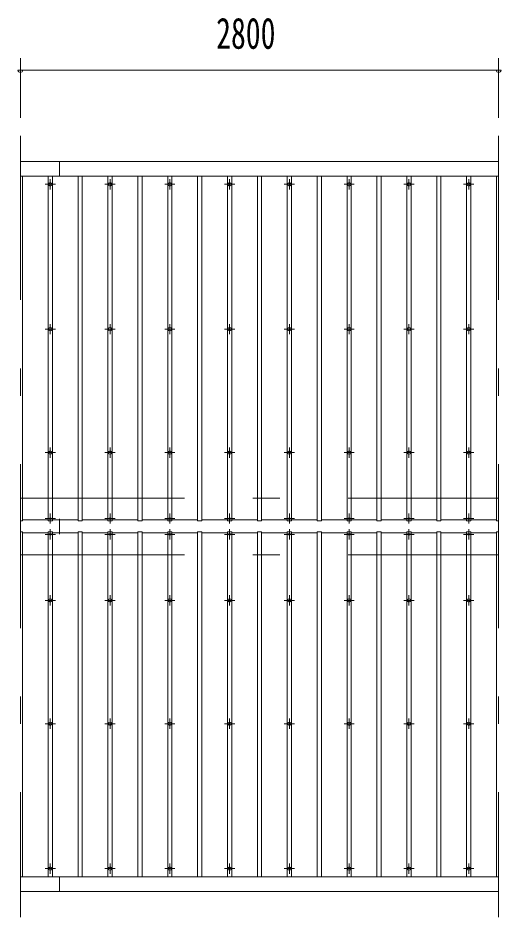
# Model space of a CAD drawing. Units: millimetres, scale not verified. Extents: x -31992 to 32005, y -14700 to 14700.
# Drawn here: x -22130 to -19302, y 8173 to 13433 of the extents above; entities that cross this region are included whole.
import ezdxf
from ezdxf.enums import TextEntityAlignment as Align

# ---------------------------------------------------------------- set-up
doc = ezdxf.new("R2010")
doc.units = ezdxf.units.MM
doc.header["$LTSCALE"] = 80
doc.linetypes.add('USER3', pattern=[24, 12, -5, 2, -5])
for name, color, linetype, lineweight in [('0-2_1-07BOLD', 7, 'Continuous', 18), ('0-3_1-27CENTER', 3, 'USER3', 18), ('0-4_1-47THIN', 4, 'Continuous', 18), ('0-5_1-57DIM', 3, 'Continuous', 18)]:
    doc.layers.add(name, color=color, linetype=linetype, lineweight=lineweight)
doc.styles.add('ＭＳ ゴシック', font='')
doc.styles.get('ＭＳ ゴシック').set_extended_font_data('MS Gothic')

msp = doc.modelspace()

# ---------------------------------------------------------------- linework, layer by layer
at = {"layer": '0-2_1-07BOLD'}
for p, q in [((-22116.16, 12592.54), (-19316.16, 12592.54)), ((-21886.16, 12506.79), (-21886.16, 12592.54)), ((-22116.16, 12506.79), (-19316.16, 12506.79)), ((-21886.16, 10502.54), (-21886.16, 10412.54)), ((-22116.16, 8408.29), (-19316.16, 8408.29)), ((-21886.16, 8408.29), (-21886.16, 8322.54)), ((-22116.16, 8322.54), (-19316.16, 8322.54))]:
    msp.add_line(p, q, dxfattribs=at)
for centre in [(-21941.16, 12459.37), (-21591.16, 12459.37), (-21241.16, 12459.37), (-20891.16, 12459.37), (-20541.16, 12459.37), (-20191.16, 12459.37), (-19841.16, 12459.37), (-19491.16, 12459.37), (-21941.16, 11611.7), (-21591.16, 11611.7), (-21241.16, 11611.7), (-20891.16, 11611.7), (-20541.16, 11611.7), (-20191.16, 11611.7), (-19841.16, 11611.7), (-19491.16, 11611.7), (-21941.16, 10890.04), (-21591.16, 10890.04), (-21241.16, 10890.04), (-20891.16, 10890.04), (-20541.16, 10890.04), (-20191.16, 10890.04), (-19841.16, 10890.04), (-19491.16, 10890.04), (-21941.16, 10025.04), (-21591.16, 10025.04), (-21241.16, 10025.04), (-20891.16, 10025.04), (-20541.16, 10025.04), (-20191.16, 10025.04), (-19841.16, 10025.04), (-19491.16, 10025.04), (-21941.16, 9303.38), (-21591.16, 9303.38), (-21241.16, 9303.38), (-20891.16, 9303.38), (-20541.16, 9303.38), (-20191.16, 9303.38), (-19841.16, 9303.38), (-19491.16, 9303.38), (-21941.16, 8455.72), (-21591.16, 8455.72), (-21241.16, 8455.72), (-20891.16, 8455.72), (-20541.16, 8455.72), (-20191.16, 8455.72), (-19841.16, 8455.72), (-19491.16, 8455.72)]:
    msp.add_circle(centre, 10, dxfattribs=at)
for centre, start, end in [((-21941.16, 10493.51), 46.3961, 133.6039), ((-21941.16, 10514.51), 226.39838, 313.60162), ((-21591.16, 10493.51), 46.3961, 133.6039), ((-21591.16, 10514.51), 226.39838, 313.60162), ((-21241.16, 10493.51), 46.3961, 133.6039), ((-21241.16, 10514.51), 226.39838, 313.60162), ((-20891.16, 10493.51), 46.3961, 133.6039), ((-20891.16, 10514.51), 226.39838, 313.60162), ((-20541.16, 10493.51), 46.3961, 133.6039), ((-20541.16, 10514.51), 226.39838, 313.60162), ((-20191.16, 10493.51), 46.3961, 133.6039), ((-20191.16, 10514.51), 226.39838, 313.60162), ((-19841.16, 10493.51), 46.3961, 133.6039), ((-19841.16, 10514.51), 226.39838, 313.60162), ((-19491.16, 10493.51), 46.3961, 133.6039), ((-19491.16, 10514.51), 226.39838, 313.60162), ((-21941.16, 10400.57), 46.39838, 133.60162), ((-21591.16, 10400.57), 46.39838, 133.60162), ((-21241.16, 10400.57), 46.39838, 133.60162), ((-20891.16, 10400.57), 46.39838, 133.60162), ((-20541.16, 10400.57), 46.39838, 133.60162), ((-20191.16, 10400.57), 46.39838, 133.60162), ((-19841.16, 10400.57), 46.39838, 133.60162), ((-19491.16, 10400.57), 46.39838, 133.60162), ((-21941.16, 10421.57), 226.3961, 313.6039), ((-21591.16, 10421.57), 226.3961, 313.6039), ((-21241.16, 10421.57), 226.3961, 313.6039), ((-20891.16, 10421.57), 226.3961, 313.6039), ((-20541.16, 10421.57), 226.3961, 313.6039), ((-20191.16, 10421.57), 226.3961, 313.6039), ((-19841.16, 10421.57), 226.3961, 313.6039), ((-19491.16, 10421.57), 226.3961, 313.6039)]:
    msp.add_arc(centre, 14.5, start, end, dxfattribs=at)
at = {"layer": '0-3_1-27CENTER'}
for p, q in [((-22116.16, 12742.55), (-22116.16, 8172.54)), ((-19316.16, 12742.55), (-19316.16, 8172.54)), ((-21941.16, 12429.36), (-21941.16, 12489.37)), ((-21591.16, 12429.36), (-21591.16, 12489.37)), ((-21241.16, 12429.36), (-21241.16, 12489.37)), ((-20891.16, 12429.36), (-20891.16, 12489.37)), ((-20541.16, 12429.36), (-20541.16, 12489.37)), ((-20191.16, 12429.36), (-20191.16, 12489.37)), ((-19841.16, 12429.36), (-19841.16, 12489.37)), ((-19491.16, 12429.36), (-19491.16, 12489.37)), ((-21971.16, 12459.37), (-21911.16, 12459.37)), ((-21621.16, 12459.37), (-21561.16, 12459.37)), ((-21271.16, 12459.37), (-21211.16, 12459.37)), ((-20921.16, 12459.37), (-20861.16, 12459.37)), ((-20571.16, 12459.37), (-20511.16, 12459.37)), ((-20221.16, 12459.37), (-20161.16, 12459.37)), ((-19871.16, 12459.37), (-19811.16, 12459.37)), ((-19521.16, 12459.37), (-19461.16, 12459.37)), ((-21941.16, 11581.71), (-21941.16, 11641.71)), ((-21591.16, 11581.71), (-21591.16, 11641.71)), ((-21241.16, 11581.71), (-21241.16, 11641.71)), ((-20891.16, 11581.71), (-20891.16, 11641.71)), ((-20541.16, 11581.71), (-20541.16, 11641.71)), ((-20191.16, 11581.71), (-20191.16, 11641.71)), ((-19841.16, 11581.71), (-19841.16, 11641.71)), ((-19491.16, 11581.71), (-19491.16, 11641.71)), ((-21971.16, 11611.7), (-21911.16, 11611.7)), ((-21621.16, 11611.7), (-21561.16, 11611.7)), ((-21271.16, 11611.7), (-21211.16, 11611.7)), ((-20921.16, 11611.7), (-20861.16, 11611.7)), ((-20571.16, 11611.7), (-20511.16, 11611.7)), ((-20221.16, 11611.7), (-20161.16, 11611.7)), ((-19871.16, 11611.7), (-19811.16, 11611.7)), ((-19521.16, 11611.7), (-19461.16, 11611.7)), ((-21971.16, 10890.04), (-21911.16, 10890.04)), ((-21941.16, 10860.04), (-21941.16, 10920.04)), ((-21621.16, 10890.04), (-21561.16, 10890.04)), ((-21591.16, 10860.04), (-21591.16, 10920.04)), ((-21271.16, 10890.04), (-21211.16, 10890.04)), ((-21241.16, 10860.04), (-21241.16, 10920.04)), ((-20921.16, 10890.04), (-20861.16, 10890.04)), ((-20891.16, 10860.04), (-20891.16, 10920.04)), ((-20571.16, 10890.04), (-20511.16, 10890.04)), ((-20541.16, 10860.04), (-20541.16, 10920.04)), ((-20221.16, 10890.04), (-20161.16, 10890.04)), ((-20191.16, 10860.04), (-20191.16, 10920.04)), ((-19871.16, 10890.04), (-19811.16, 10890.04)), ((-19841.16, 10860.04), (-19841.16, 10920.04)), ((-19521.16, 10890.04), (-19461.16, 10890.04)), ((-19491.16, 10860.04), (-19491.16, 10920.04)), ((-22116.16, 10622.54), (-19316.16, 10622.54)), ((-21941.16, 10474.01), (-21941.16, 10534.02)), ((-21591.16, 10474.01), (-21591.16, 10534.02)), ((-21241.16, 10474.01), (-21241.16, 10534.02)), ((-20891.16, 10474.01), (-20891.16, 10534.02)), ((-20541.16, 10474.01), (-20541.16, 10534.02)), ((-20191.16, 10474.01), (-20191.16, 10534.02)), ((-19841.16, 10474.01), (-19841.16, 10534.02)), ((-19491.16, 10474.01), (-19491.16, 10534.02)), ((-21971.16, 10504.01), (-21911.16, 10504.01)), ((-21621.16, 10504.01), (-21561.16, 10504.01)), ((-21271.16, 10504.01), (-21211.16, 10504.01)), ((-20921.16, 10504.01), (-20861.16, 10504.01)), ((-20571.16, 10504.01), (-20511.16, 10504.01)), ((-20221.16, 10504.01), (-20161.16, 10504.01)), ((-19871.16, 10504.01), (-19811.16, 10504.01)), ((-19521.16, 10504.01), (-19461.16, 10504.01)), ((-21941.16, 10441.07), (-21941.16, 10381.06)), ((-21591.16, 10441.07), (-21591.16, 10381.06)), ((-21241.16, 10441.07), (-21241.16, 10381.06)), ((-20891.16, 10441.07), (-20891.16, 10381.06)), ((-20541.16, 10441.07), (-20541.16, 10381.06)), ((-20191.16, 10441.07), (-20191.16, 10381.06)), ((-19841.16, 10441.07), (-19841.16, 10381.06)), ((-19491.16, 10441.07), (-19491.16, 10381.06)), ((-21971.16, 10411.07), (-21911.16, 10411.07)), ((-21621.16, 10411.07), (-21561.16, 10411.07)), ((-21271.16, 10411.07), (-21211.16, 10411.07)), ((-20921.16, 10411.07), (-20861.16, 10411.07)), ((-20571.16, 10411.07), (-20511.16, 10411.07)), ((-20221.16, 10411.07), (-20161.16, 10411.07)), ((-19871.16, 10411.07), (-19811.16, 10411.07)), ((-19521.16, 10411.07), (-19461.16, 10411.07)), ((-22116.16, 10292.54), (-19316.16, 10292.54)), ((-21941.16, 10055.03), (-21941.16, 9995.04)), ((-21591.16, 10055.03), (-21591.16, 9995.04)), ((-21241.16, 10055.03), (-21241.16, 9995.04)), ((-20891.16, 10055.03), (-20891.16, 9995.04)), ((-20541.16, 10055.03), (-20541.16, 9995.04)), ((-20191.16, 10055.03), (-20191.16, 9995.04)), ((-19841.16, 10055.03), (-19841.16, 9995.04)), ((-19491.16, 10055.03), (-19491.16, 9995.04)), ((-21971.16, 10025.04), (-21911.16, 10025.04)), ((-21621.16, 10025.04), (-21561.16, 10025.04)), ((-21271.16, 10025.04), (-21211.16, 10025.04)), ((-20921.16, 10025.04), (-20861.16, 10025.04)), ((-20571.16, 10025.04), (-20511.16, 10025.04)), ((-20221.16, 10025.04), (-20161.16, 10025.04)), ((-19871.16, 10025.04), (-19811.16, 10025.04)), ((-19521.16, 10025.04), (-19461.16, 10025.04)), ((-21941.16, 9333.38), (-21941.16, 9273.37)), ((-21591.16, 9333.38), (-21591.16, 9273.37)), ((-21241.16, 9333.38), (-21241.16, 9273.37)), ((-20891.16, 9333.38), (-20891.16, 9273.37)), ((-20541.16, 9333.38), (-20541.16, 9273.37)), ((-20191.16, 9333.38), (-20191.16, 9273.37)), ((-19841.16, 9333.38), (-19841.16, 9273.37)), ((-19491.16, 9333.38), (-19491.16, 9273.37)), ((-21971.16, 9303.38), (-21911.16, 9303.38)), ((-21621.16, 9303.38), (-21561.16, 9303.38)), ((-21271.16, 9303.38), (-21211.16, 9303.38)), ((-20921.16, 9303.38), (-20861.16, 9303.38)), ((-20571.16, 9303.38), (-20511.16, 9303.38)), ((-20221.16, 9303.38), (-20161.16, 9303.38)), ((-19871.16, 9303.38), (-19811.16, 9303.38)), ((-19521.16, 9303.38), (-19461.16, 9303.38)), ((-21941.16, 8485.71), (-21941.16, 8425.72)), ((-21591.16, 8485.71), (-21591.16, 8425.72)), ((-21241.16, 8485.71), (-21241.16, 8425.72)), ((-20891.16, 8485.71), (-20891.16, 8425.72)), ((-20541.16, 8485.71), (-20541.16, 8425.72)), ((-20191.16, 8485.71), (-20191.16, 8425.72)), ((-19841.16, 8485.71), (-19841.16, 8425.72)), ((-19491.16, 8485.71), (-19491.16, 8425.72)), ((-21971.16, 8455.72), (-21911.16, 8455.72)), ((-21621.16, 8455.72), (-21561.16, 8455.72)), ((-21271.16, 8455.72), (-21211.16, 8455.72)), ((-20921.16, 8455.72), (-20861.16, 8455.72)), ((-20571.16, 8455.72), (-20511.16, 8455.72)), ((-20221.16, 8455.72), (-20161.16, 8455.72)), ((-19871.16, 8455.72), (-19811.16, 8455.72)), ((-19521.16, 8455.72), (-19461.16, 8455.72))]:
    msp.add_line(p, q, dxfattribs=at)
at = {"layer": '0-4_1-47THIN'}
for p, q in [((-22103.66, 10489.54), (-22103.66, 12506.79)), ((-21953.66, 10489.54), (-21953.66, 12506.79)), ((-21928.66, 10489.54), (-21928.66, 12506.79)), ((-21778.66, 10489.54), (-21778.66, 12506.79)), ((-21753.66, 10489.54), (-21753.66, 12506.79)), ((-21603.66, 10489.54), (-21603.66, 12506.79)), ((-21578.66, 10489.54), (-21578.66, 12506.79)), ((-21428.66, 10489.54), (-21428.66, 12506.79)), ((-21403.66, 10489.54), (-21403.66, 12506.79)), ((-21253.66, 10489.54), (-21253.66, 12506.79)), ((-21228.66, 10489.54), (-21228.66, 12506.79)), ((-21078.66, 10489.54), (-21078.66, 12506.79)), ((-21053.66, 10489.54), (-21053.66, 12506.79)), ((-20903.66, 10489.54), (-20903.66, 12506.79)), ((-20878.66, 10489.54), (-20878.66, 12506.79)), ((-20728.66, 10489.54), (-20728.66, 12506.79)), ((-20703.66, 10489.54), (-20703.66, 12506.79)), ((-20553.66, 10489.54), (-20553.66, 12506.79)), ((-20528.66, 10489.54), (-20528.66, 12506.79)), ((-20378.66, 10489.54), (-20378.66, 12506.79)), ((-20353.66, 10489.54), (-20353.66, 12506.79)), ((-20203.66, 10489.54), (-20203.66, 12506.79)), ((-20178.66, 10489.54), (-20178.66, 12506.79)), ((-20028.66, 10489.54), (-20028.66, 12506.79)), ((-20003.66, 10489.54), (-20003.66, 12506.79)), ((-19853.66, 10489.54), (-19853.66, 12506.79)), ((-19828.66, 10489.54), (-19828.66, 12506.79)), ((-19678.66, 10489.54), (-19678.66, 12506.79)), ((-19503.66, 10489.54), (-19503.66, 12506.79)), ((-19478.66, 10489.54), (-19478.66, 12506.79)), ((-19328.66, 10489.54), (-19328.66, 12506.79)), ((-22116.16, 10489.54), (-22103.66, 10489.54)), ((-22103.66, 10495.58), (-21953.66, 10495.58)), ((-21953.66, 10489.54), (-21928.66, 10489.54)), ((-21778.66, 10495.58), (-21928.66, 10495.58)), ((-21778.66, 10489.54), (-21753.66, 10489.54)), ((-21753.66, 10495.58), (-21603.66, 10495.58)), ((-21603.66, 10489.54), (-21578.66, 10489.54)), ((-21428.66, 10495.58), (-21578.66, 10495.58)), ((-21428.66, 10489.54), (-21403.66, 10489.54)), ((-21403.66, 10495.58), (-21253.66, 10495.58)), ((-21253.66, 10489.54), (-21228.66, 10489.54)), ((-21078.66, 10495.58), (-21228.66, 10495.58)), ((-21078.66, 10489.54), (-21053.66, 10489.54)), ((-21053.66, 10495.58), (-20903.66, 10495.58)), ((-20903.66, 10489.54), (-20878.66, 10489.54)), ((-20728.66, 10495.58), (-20878.66, 10495.58)), ((-20728.66, 10489.54), (-20703.66, 10489.54)), ((-20703.66, 10495.58), (-20553.66, 10495.58)), ((-20553.66, 10489.54), (-20528.66, 10489.54)), ((-20378.66, 10495.58), (-20528.66, 10495.58)), ((-20378.66, 10489.54), (-20353.66, 10489.54)), ((-20353.66, 10495.58), (-20203.66, 10495.58)), ((-20203.66, 10489.54), (-20178.66, 10489.54)), ((-20028.66, 10495.58), (-20178.66, 10495.58)), ((-20028.66, 10489.54), (-20003.66, 10489.54)), ((-20003.66, 10495.58), (-19853.66, 10495.58)), ((-19853.66, 10489.54), (-19828.66, 10489.54)), ((-19678.66, 10495.58), (-19828.66, 10495.58)), ((-19653.66, 10495.58), (-19503.66, 10495.58)), ((-19503.66, 10489.54), (-19478.66, 10489.54)), ((-19328.66, 10495.58), (-19478.66, 10495.58)), ((-19328.66, 10489.54), (-19316.16, 10489.54)), ((-22116.16, 10425.54), (-22103.66, 10425.54)), ((-22103.66, 10425.54), (-22103.66, 8408.29)), ((-22103.66, 10419.5), (-21953.66, 10419.5)), ((-21953.66, 10425.54), (-21928.66, 10425.54)), ((-21953.66, 10425.54), (-21953.66, 8408.29)), ((-21928.66, 10425.54), (-21928.66, 8408.29)), ((-21778.66, 10419.5), (-21928.66, 10419.5)), ((-21778.66, 10425.54), (-21753.66, 10425.54)), ((-21778.66, 10425.54), (-21778.66, 8408.29)), ((-21753.66, 10425.54), (-21753.66, 8408.29)), ((-21753.66, 10419.5), (-21603.66, 10419.5)), ((-21603.66, 10425.54), (-21578.66, 10425.54)), ((-21603.66, 10425.54), (-21603.66, 8408.29)), ((-21578.66, 10425.54), (-21578.66, 8408.29)), ((-21428.66, 10419.5), (-21578.66, 10419.5)), ((-21428.66, 10425.54), (-21403.66, 10425.54)), ((-21428.66, 10425.54), (-21428.66, 8408.29)), ((-21403.66, 10425.54), (-21403.66, 8408.29)), ((-21403.66, 10419.5), (-21253.66, 10419.5)), ((-21253.66, 10425.54), (-21228.66, 10425.54)), ((-21253.66, 10425.54), (-21253.66, 8408.29)), ((-21228.66, 10425.54), (-21228.66, 8408.29)), ((-21078.66, 10419.5), (-21228.66, 10419.5)), ((-21078.66, 10425.54), (-21053.66, 10425.54)), ((-21078.66, 10425.54), (-21078.66, 8408.29)), ((-21053.66, 10425.54), (-21053.66, 8408.29)), ((-21053.66, 10419.5), (-20903.66, 10419.5)), ((-20903.66, 10425.54), (-20878.66, 10425.54)), ((-20903.66, 10425.54), (-20903.66, 8408.29)), ((-20878.66, 10425.54), (-20878.66, 8408.29)), ((-20728.66, 10419.5), (-20878.66, 10419.5)), ((-20728.66, 10425.54), (-20703.66, 10425.54)), ((-20728.66, 10425.54), (-20728.66, 8408.29)), ((-20703.66, 10425.54), (-20703.66, 8408.29)), ((-20703.66, 10419.5), (-20553.66, 10419.5)), ((-20553.66, 10425.54), (-20528.66, 10425.54)), ((-20553.66, 10425.54), (-20553.66, 8408.29)), ((-20528.66, 10425.54), (-20528.66, 8408.29)), ((-20378.66, 10419.5), (-20528.66, 10419.5)), ((-20378.66, 10425.54), (-20353.66, 10425.54)), ((-20378.66, 10425.54), (-20378.66, 8408.29)), ((-20353.66, 10425.54), (-20353.66, 8408.29)), ((-20353.66, 10419.5), (-20203.66, 10419.5)), ((-20203.66, 10425.54), (-20178.66, 10425.54)), ((-20203.66, 10425.54), (-20203.66, 8408.29)), ((-20178.66, 10425.54), (-20178.66, 8408.29)), ((-20028.66, 10419.5), (-20178.66, 10419.5)), ((-20028.66, 10425.54), (-20003.66, 10425.54)), ((-20028.66, 10425.54), (-20028.66, 8408.29)), ((-20003.66, 10425.54), (-20003.66, 8408.29)), ((-20003.66, 10419.5), (-19853.66, 10419.5)), ((-19853.66, 10425.54), (-19828.66, 10425.54)), ((-19853.66, 10425.54), (-19853.66, 8408.29)), ((-19828.66, 10425.54), (-19828.66, 8408.29)), ((-19678.66, 10419.5), (-19828.66, 10419.5)), ((-19678.66, 10425.54), (-19653.66, 10425.54)), ((-19678.66, 10425.54), (-19678.66, 8408.29)), ((-19653.66, 10425.54), (-19653.66, 8408.29)), ((-19653.66, 10419.5), (-19503.66, 10419.5)), ((-19503.66, 10425.54), (-19478.66, 10425.54)), ((-19503.66, 10425.54), (-19503.66, 8408.29)), ((-19478.66, 10425.54), (-19478.66, 8408.29)), ((-19328.66, 10419.5), (-19478.66, 10419.5)), ((-19328.66, 10425.54), (-19316.16, 10425.54)), ((-19328.66, 10425.54), (-19328.66, 8408.29))]:
    msp.add_line(p, q, dxfattribs=at)
msp.add_lwpolyline([(-19678.66, 10489.54), (-19653.66, 10489.54), (-19653.66, 12506.79)], dxfattribs=at)
at = {"layer": '0-5_1-57DIM'}
for p, q in [((-22116.16, 12847.54), (-22116.16, 13197.54)), ((-19316.16, 12847.54), (-19316.16, 13197.54)), ((-22102.16, 13127.54), (-22130.16, 13127.54)), ((-22116.16, 13127.54), (-19316.16, 13127.54)), ((-19302.16, 13127.54), (-19330.16, 13127.54))]:
    msp.add_line(p, q, dxfattribs=at)
for centre in [(-22116.16, 13127.54), (-19316.16, 13127.54)]:
    msp.add_arc(centre, 14, 180, 0, dxfattribs=at)

# ---------------------------------------------------------------- texts
at = {"layer": '0-5_1-57DIM', "color": 7, "style": 'ＭＳ ゴシック', "width": 0.7}
msp.add_text('2800', height=182.3, dxfattribs=at).set_placement((-20969.94, 13197.54), align=Align.BOTTOM_LEFT)

doc.saveas('drawing.dxf')
